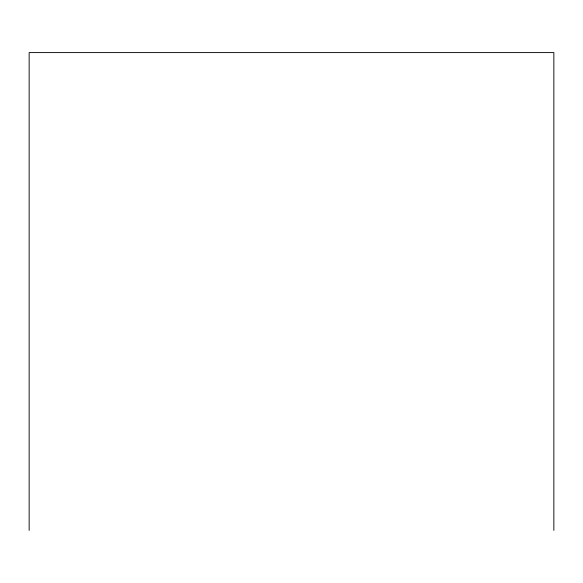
<?xml version="1.0" encoding="UTF-8"?>
<svg xmlns="http://www.w3.org/2000/svg" width="583" height="583" viewBox="0 0 583 583"><rect width="100%" height="100%" fill="white"/><g stroke="black" fill="none" stroke-linecap="round" stroke-linejoin="round"><path stroke-width="0.87" d="M553.85 530.406L553.85 52.594L29.15 52.594L29.15 530.406"/></g></svg>
